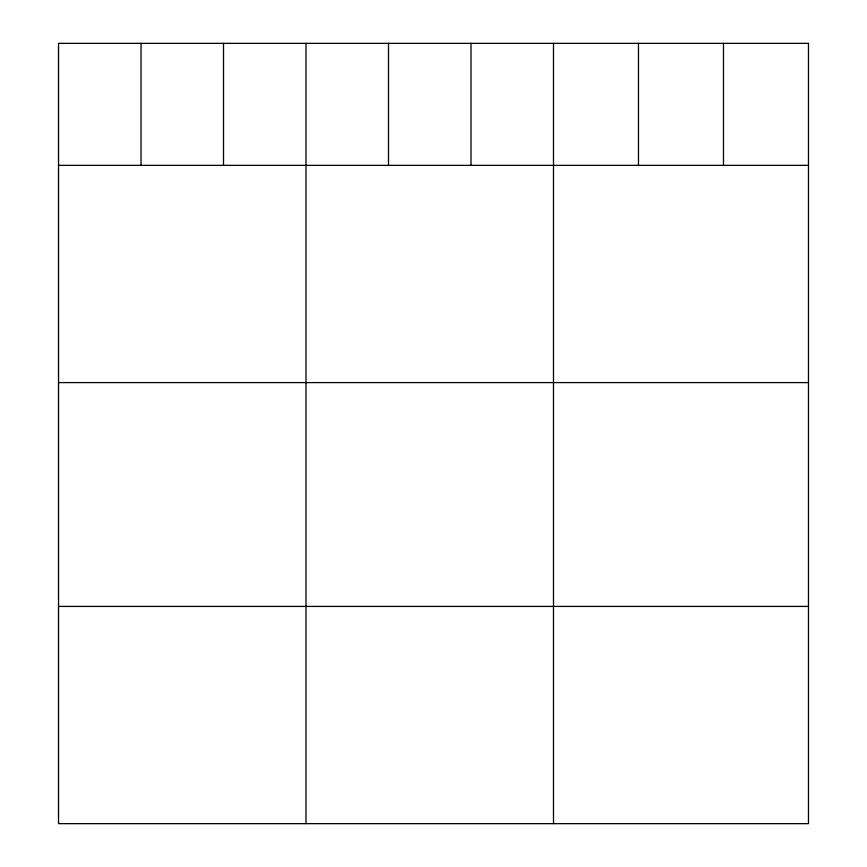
<?xml version="1.0" encoding="UTF-8"?>
<svg xmlns="http://www.w3.org/2000/svg" width="867" height="867" viewBox="0 0 867 867"><rect width="100%" height="100%" fill="white"/><g stroke="black" fill="none" stroke-linecap="round" stroke-linejoin="round"><path stroke-width="1.3" d="M58.533 165.359L808.467 165.359M58.533 382.596L808.467 382.596M58.533 606.412L808.467 606.412M723.479 43.35L723.479 165.359M638.48 43.35L638.48 165.359M553.493 43.35L553.493 823.65M470.998 43.35L470.998 165.359M388.503 43.35L388.503 165.359M306.008 43.35L306.008 823.65M223.513 43.35L223.513 165.359M141.028 43.35L141.028 165.359M808.467 43.35L58.533 43.35L58.533 823.65L808.467 823.65L808.467 43.35"/></g></svg>
